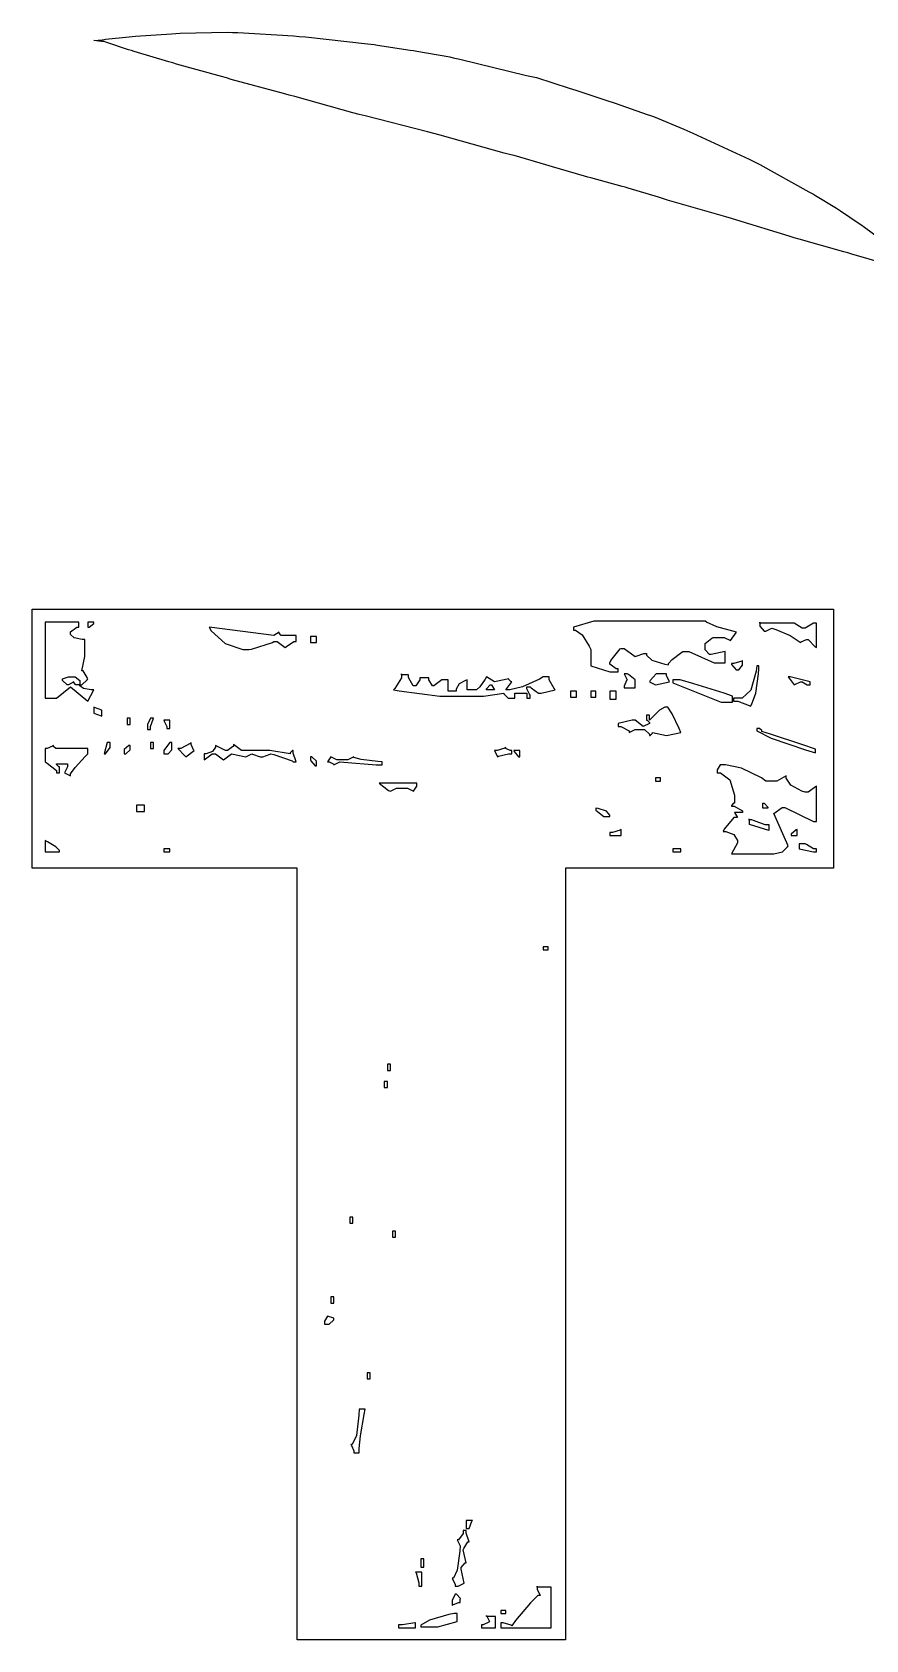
# Model space of a CAD drawing. Extents: x 82 to 273, y 41 to 319.
# Drawn here: x 210.1 to 239.1, y 188.8 to 244.8 of the extents above; entities that cross this region are included whole.
import ezdxf

# ---------------------------------------------------------------- set-up
doc = ezdxf.new("R2010")
doc.units = 0
doc.header["$MEASUREMENT"] = 0

msp = doc.modelspace()

# ---------------------------------------------------------------- linework, layer by layer
at = {"color": 42}
msp.add_lwpolyline([(239.861, 236.741), (238.654, 237.093), (238.514, 237.137), (238.372, 237.181), (236.82, 237.622), (236.644, 237.666), (236.475, 237.72), (234.649, 238.275), (234.457, 238.337), (234.262, 238.391), (232.233, 238.981), (232.022, 239.043), (231.915, 239.079), (230.857, 239.396), (230.753, 239.43), (230.646, 239.457), (229.552, 239.757), (229.446, 239.783), (229.332, 239.819), (228.221, 240.137), (228.107, 240.171), (227.991, 240.207), (226.88, 240.532), (226.766, 240.558), (226.536, 240.621), (224.305, 241.239), (224.084, 241.3), (223.864, 241.362), (221.685, 241.917), (221.474, 241.97), (221.262, 242.024), (219.233, 242.597), (219.039, 242.641), (218.845, 242.695), (217.019, 243.188), (216.852, 243.24), (216.684, 243.294), (215.114, 243.725), (214.982, 243.769), (214.84, 243.805), (213.633, 244.166), (213.537, 244.192), (213.439, 244.22), (212.645, 244.493), (212.585, 244.511), (212.496, 244.511), (212.232, 244.545), (212.232, 244.545), (212.232, 244.545), (212.232, 244.545), (212.523, 244.573), (212.585, 244.581), (212.637, 244.591), (213.465, 244.679), (213.571, 244.687), (213.677, 244.697), (214.938, 244.784), (215.088, 244.792), (215.237, 244.802), (216.878, 244.837), (217.065, 244.828), (217.249, 244.82), (219.189, 244.705), (219.392, 244.687), (219.603, 244.679), (221.773, 244.432), (222.003, 244.405), (222.118, 244.388), (223.263, 244.21), (223.379, 244.192), (223.493, 244.176), (224.639, 243.973), (224.755, 243.946), (224.984, 243.894), (227.312, 243.33), (227.542, 243.276), (227.656, 243.25), (228.802, 242.888), (228.917, 242.852), (229.031, 242.817), (230.178, 242.43), (230.294, 242.394), (230.408, 242.36), (231.519, 241.971), (231.635, 241.935), (231.739, 241.891), (232.797, 241.45), (232.904, 241.406), (233.114, 241.318), (235.081, 240.41), (235.267, 240.312), (235.452, 240.216), (237.153, 239.272), (237.313, 239.183), (237.392, 239.139), (238.124, 238.698), (238.195, 238.654), (238.265, 238.61), (238.909, 238.169), (238.971, 238.125), (239.094, 238.037), (240.117, 237.279)], dxfattribs=at)
for points in [[(210.079, 224.719), (238.019, 224.719), (238.019, 215.688), (228.67, 215.688), (228.67, 188.772), (219.322, 188.772), (219.322, 215.688), (210.079, 215.688), (210.079, 224.719)], [(210.538, 224.26), (210.538, 221.615), (210.925, 221.615), (211.42, 222.003), (212.019, 221.508), (212.232, 221.897), (212.139, 221.897), (211.864, 221.947), (211.737, 222.042), (211.737, 222.074), (211.807, 222.074), (212.001, 222.251), (212.019, 222.286), (212.001, 222.33), (211.855, 222.567), (211.807, 222.567), (211.913, 223.062), (211.913, 223.661), (211.821, 223.661), (211.547, 223.715), (211.42, 223.835), (211.42, 223.873), (211.42, 223.927), (211.631, 224.084), (211.703, 224.084), (211.703, 224.26), (210.538, 224.26)], [(212.019, 224.26), (212.019, 224.084), (212.072, 224.084), (212.232, 224.216), (212.232, 224.26), (212.019, 224.26)], [(228.953, 224.084), (228.953, 223.978), (229.027, 223.978), (229.252, 223.816), (229.499, 223.424), (229.552, 223.308), (229.552, 222.743), (230.223, 222.533), (230.504, 222.533), (230.504, 222.639), (230.434, 222.639), (230.223, 222.797), (230.223, 222.849), (230.25, 222.921), (230.575, 223.336), (230.61, 223.344), (230.717, 223.344), (231.105, 223.062), (231.132, 223.08), (231.401, 223.168), (231.492, 223.168), (231.492, 223.11), (231.681, 222.935), (232.136, 222.797), (232.268, 222.779), (232.268, 222.823), (232.395, 222.956), (232.683, 223.186), (232.763, 223.238), (232.974, 223.238), (233.856, 222.849), (234.244, 222.849), (234.244, 223.238), (233.751, 223.132), (233.697, 223.132), (233.539, 223.292), (233.539, 223.344), (233.539, 223.449), (233.539, 223.521), (233.777, 223.705), (233.821, 223.731), (234.208, 223.731), (234.421, 223.625), (234.633, 223.908), (234.501, 223.944), (233.954, 224.102), (233.583, 224.262), (233.539, 224.296), (229.658, 224.296), (228.953, 224.084)], [(235.443, 224.26), (235.443, 224.154), (235.452, 224.12), (235.604, 223.944), (235.656, 223.944), (235.868, 224.05), (236, 224.006), (236.506, 223.791), (236.819, 223.591), (236.854, 223.555), (236.889, 223.573), (237.075, 223.661), (237.137, 223.661), (237.137, 223.661), (237.375, 223.406), (237.419, 223.379), (237.419, 224.226), (237.313, 224.226), (237.031, 224.05), (236.926, 224.05), (236.644, 224.226), (235.443, 224.226), (235.443, 224.26)], [(216.253, 224.084), (216.323, 223.962), (216.808, 223.512), (217.423, 223.308), (217.628, 223.308), (217.725, 223.318), (218.456, 223.556), (218.51, 223.591), (218.616, 223.591), (218.899, 223.379), (218.943, 223.415), (219.2, 223.591), (219.287, 223.591), (219.287, 223.802), (218.792, 223.802), (218.765, 223.802), (218.686, 223.882), (218.686, 223.908), (218.51, 223.802), (216.253, 224.084)], [(219.781, 223.555), (219.993, 223.555), (219.993, 223.767), (219.781, 223.767), (219.781, 223.555)], [(234.457, 222.815), (234.465, 222.781), (234.617, 222.603), (234.667, 222.603), (234.712, 222.603), (234.844, 222.763), (234.844, 222.815), (234.844, 222.92), (234.816, 222.903), (234.546, 222.815), (234.457, 222.815)], [(235.339, 222.743), (235.321, 222.551), (235.131, 221.889), (234.836, 221.615), (234.738, 221.615), (234.527, 221.615), (234.527, 221.508), (234.676, 221.508), (235.073, 221.36), (235.126, 221.332), (235.161, 221.376), (235.307, 221.787), (235.399, 222.462), (235.409, 222.639), (235.409, 222.743), (235.339, 222.743)], [(211.35, 222.356), (211.526, 222.356), (211.578, 222.356), (211.737, 222.224), (211.737, 222.18), (211.737, 222.074), (211.631, 222.074), (211.605, 222.074), (211.526, 222.154), (211.526, 222.18), (211.35, 222.074), (211.296, 222.074), (211.138, 222.233), (211.138, 222.286), (211.35, 222.356)], [(222.956, 222.462), (222.956, 222.322), (222.717, 221.951), (222.673, 221.897), (222.875, 221.863), (224.286, 221.685), (224.755, 221.685), (225.814, 221.685), (226.519, 221.791), (226.527, 221.765), (226.679, 221.615), (226.73, 221.615), (226.906, 221.615), (226.906, 221.791), (227.329, 221.791), (227.329, 221.615), (227.435, 221.615), (227.435, 221.721), (227.417, 221.748), (227.329, 221.94), (227.329, 222.003), (227.435, 222.003), (227.48, 221.969), (227.737, 221.791), (227.824, 221.791), (228.317, 221.897), (228.282, 221.951), (228.107, 222.256), (228.107, 222.356), (227.894, 222.356), (227.762, 222.278), (227.175, 222.008), (226.736, 221.897), (226.59, 221.897), (226.8, 222.18), (226.774, 222.18), (226.696, 222.26), (226.696, 222.286), (226.201, 222.18), (225.918, 222.356), (225.874, 222.278), (225.684, 222.008), (225.568, 221.897), (225.531, 221.897), (225.249, 221.897), (225.249, 222.25), (225.187, 222.233), (224.961, 222.11), (224.86, 221.923), (224.86, 221.861), (224.579, 221.861), (224.579, 222.25), (224.367, 222.25), (224.084, 222.038), (224.04, 222.038), (223.908, 222.25), (223.908, 222.32), (223.591, 222.32), (223.591, 222.25), (223.459, 222.038), (223.415, 222.038), (223.361, 222.038), (223.202, 222.33), (223.202, 222.426), (222.956, 222.426), (222.956, 222.462)], [(226.095, 222.074), (226.201, 221.897), (225.918, 221.897), (225.918, 221.941), (226.05, 222.074), (226.095, 222.074)], [(230.717, 222.462), (230.823, 222.25), (230.805, 222.224), (230.717, 222.032), (230.717, 221.967), (231.105, 221.967), (231.105, 222.18), (231.105, 222.251), (230.867, 222.436), (230.823, 222.462), (230.717, 222.462)], [(231.599, 222.18), (231.811, 222.074), (232.304, 222.18), (232.286, 222.207), (232.198, 222.399), (232.198, 222.462), (231.915, 222.462), (231.836, 222.462), (231.625, 222.224), (231.599, 222.18)], [(232.41, 222.25), (232.41, 222.144), (234.104, 221.474), (234.491, 221.474), (234.491, 221.685), (234.208, 221.783), (233.146, 222.113), (232.674, 222.25), (232.517, 222.25), (232.41, 222.25)], [(236.431, 222.356), (236.644, 222.074), (236.67, 222.092), (236.861, 222.18), (236.926, 222.18), (237.103, 222.074), (237.207, 222.074), (237.207, 222.18), (236.502, 222.356), (236.431, 222.356)], [(228.847, 221.651), (229.059, 221.651), (229.059, 221.861), (228.847, 221.861), (228.847, 221.651)], [(229.552, 221.651), (229.729, 221.651), (229.729, 221.861), (229.552, 221.861), (229.552, 221.651)], [(230.223, 221.58), (230.434, 221.58), (230.434, 221.861), (230.223, 221.861), (230.223, 221.58)], [(212.232, 221.298), (212.232, 221.085), (212.232, 221.085), (212.487, 220.997), (212.513, 220.979), (212.513, 221.192), (212.513, 221.192), (212.258, 221.281), (212.232, 221.298)], [(213.395, 220.698), (213.501, 220.698), (213.501, 220.909), (213.395, 220.909), (213.395, 220.698)], [(214.206, 220.909), (214.1, 220.698), (214.1, 220.522), (214.206, 220.522), (214.206, 220.62), (214.295, 220.883), (214.313, 220.909), (214.206, 220.909)], [(231.599, 220.839), (231.599, 221.015), (231.492, 221.015), (231.492, 220.839), (231.519, 220.839), (231.599, 220.76), (231.599, 220.733), (231.386, 220.627), (231.105, 220.839), (230.999, 220.839), (230.504, 220.733), (230.504, 220.627), (230.601, 220.627), (230.893, 220.47), (230.893, 220.416), (231.105, 220.522), (231.386, 220.522), (231.421, 220.514), (231.599, 220.361), (231.599, 220.31), (231.625, 220.31), (231.705, 220.39), (231.705, 220.416), (232.198, 220.31), (232.693, 220.416), (232.631, 220.558), (232.391, 221.069), (232.246, 221.298), (232.198, 221.298), (232.136, 221.298), (231.951, 221.187), (231.669, 220.919), (231.599, 220.839)], [(214.665, 220.839), (214.682, 220.804), (214.771, 220.618), (214.771, 220.556), (214.878, 220.556), (214.878, 220.839), (214.665, 220.839)], [(235.339, 220.556), (235.339, 220.471), (235.844, 220.213), (237.039, 219.808), (237.383, 219.71), (237.383, 219.781), (237.383, 219.836), (236.912, 219.997), (235.824, 220.354), (235.515, 220.45), (235.515, 220.478), (235.435, 220.556), (235.409, 220.556), (235.339, 220.556)], [(210.538, 219.851), (210.538, 219.392), (210.599, 219.348), (210.925, 219.092), (210.925, 219.005), (211.031, 219.005), (211.031, 219.215), (211.004, 219.215), (210.925, 219.295), (210.925, 219.322), (211.314, 219.322), (211.314, 219.215), (211.208, 219.005), (211.42, 218.899), (211.42, 218.973), (211.573, 219.195), (211.922, 219.578), (212.019, 219.674), (212.019, 219.851), (210.925, 219.851), (210.899, 219.851), (210.821, 219.931), (210.821, 219.957), (210.793, 219.94), (210.601, 219.851), (210.538, 219.851)], [(212.689, 220.063), (212.585, 219.674), (212.637, 219.674), (212.795, 219.887), (212.795, 219.957), (212.795, 220.063), (212.689, 220.063)], [(213.29, 219.781), (213.29, 219.674), (213.342, 219.674), (213.501, 219.807), (213.501, 219.851), (213.501, 219.957), (213.447, 219.957), (213.29, 219.825), (213.29, 219.781)], [(214.206, 219.851), (214.313, 219.851), (214.313, 220.063), (214.206, 220.063), (214.206, 219.851)], [(214.665, 219.781), (214.665, 219.674), (214.771, 219.674), (214.816, 219.674), (214.948, 219.807), (214.948, 219.851), (214.948, 220.063), (214.876, 220.063), (214.691, 219.825), (214.665, 219.781)], [(215.158, 219.851), (215.158, 219.851), (215.397, 219.596), (215.441, 219.568), (215.724, 219.781), (215.706, 219.808), (215.617, 220), (215.617, 220.063), (215.582, 220.029), (215.263, 219.851), (215.158, 219.851)], [(216.465, 219.957), (216.465, 219.906), (216.363, 219.75), (216.148, 219.674), (216.076, 219.674), (216.076, 219.464), (216.359, 219.674), (216.465, 219.674), (216.746, 219.464), (217.029, 219.674), (217.523, 219.568), (217.734, 219.674), (217.76, 219.658), (218.032, 219.568), (218.123, 219.568), (218.123, 219.568), (218.378, 219.658), (218.405, 219.674), (218.502, 219.648), (219.145, 219.42), (219.181, 219.392), (219.287, 219.392), (219.269, 219.42), (219.181, 219.691), (219.181, 219.781), (219.154, 219.781), (219.075, 219.702), (219.075, 219.674), (218.369, 219.781), (217.381, 219.781), (217.099, 219.993), (217.099, 219.94), (216.888, 219.781), (216.818, 219.781), (216.465, 219.957)], [(226.201, 219.781), (226.307, 219.568), (226.333, 219.586), (226.683, 219.674), (226.8, 219.674), (226.8, 219.781), (226.746, 219.781), (226.59, 219.861), (226.59, 219.887), (226.562, 219.87), (226.29, 219.781), (226.201, 219.781)], [(226.872, 219.781), (226.88, 219.746), (227.032, 219.568), (227.083, 219.568), (227.083, 219.781), (226.872, 219.781)], [(219.781, 219.568), (219.781, 219.464), (219.789, 219.429), (219.942, 219.251), (219.993, 219.251), (219.993, 219.358), (219.993, 219.411), (219.833, 219.568), (219.781, 219.568)], [(220.486, 219.568), (220.38, 219.392), (220.432, 219.392), (220.592, 219.313), (220.592, 219.287), (220.803, 219.392), (220.944, 219.376), (222.074, 219.287), (222.074, 219.287), (222.286, 219.287), (222.286, 219.392), (222.126, 219.402), (221.553, 219.468), (221.298, 219.543), (221.298, 219.568), (221.085, 219.464), (220.698, 219.464), (220.486, 219.568)], [(234.068, 219.287), (233.962, 219.111), (233.962, 219.005), (234.072, 219.005), (234.407, 218.766), (234.561, 218.232), (234.561, 218.053), (234.561, 217.946), (234.535, 217.946), (234.457, 217.868), (234.457, 217.84), (234.553, 217.84), (234.844, 217.682), (234.844, 217.628), (234.561, 217.628), (234.667, 217.452), (234.544, 217.452), (234.208, 217.038), (234.174, 216.958), (234.265, 216.958), (234.539, 216.858), (234.667, 216.643), (234.667, 216.57), (234.457, 216.183), (235.832, 216.183), (235.932, 216.183), (236.237, 216.258), (236.413, 216.421), (236.431, 216.465), (235.938, 217.594), (236.221, 217.804), (236.325, 217.804), (237.313, 217.311), (237.419, 217.311), (237.419, 218.546), (237.137, 218.333), (237.031, 218.333), (236.916, 218.369), (236.524, 218.578), (236.361, 218.819), (236.361, 218.899), (236.044, 218.722), (235.656, 218.722), (235.505, 218.828), (234.808, 219.165), (234.253, 219.287), (234.068, 219.287)], [(231.811, 218.722), (231.987, 218.722), (231.987, 218.828), (231.811, 218.828), (231.811, 218.722)], [(222.18, 218.652), (222.18, 218.652), (222.505, 218.397), (222.567, 218.369), (222.779, 218.476), (223.168, 218.476), (223.379, 218.369), (223.485, 218.546), (223.485, 218.652), (222.18, 218.652)], [(213.713, 217.664), (213.996, 217.664), (213.996, 217.876), (213.713, 217.876), (213.713, 217.664)], [(229.729, 217.77), (229.729, 217.7), (229.967, 217.515), (230.011, 217.488), (230.223, 217.488), (230.223, 217.533), (230.107, 217.668), (229.817, 217.762), (229.729, 217.77)], [(235.549, 217.946), (235.593, 217.946), (235.726, 217.814), (235.726, 217.77), (235.549, 217.77), (235.549, 217.946)], [(230.223, 216.922), (230.223, 216.818), (230.61, 216.818), (230.61, 217.029), (230.583, 217.012), (230.313, 216.922), (230.223, 216.922)], [(235.056, 217.381), (235.162, 217.381), (235.215, 217.355), (235.624, 217.205), (235.762, 217.205), (235.762, 216.994), (235.09, 217.205), (235.09, 217.381), (235.056, 217.381)], [(236.538, 216.818), (236.75, 216.818), (236.75, 217.029), (236.714, 217.02), (236.538, 216.869), (236.538, 216.818)], [(210.538, 216.642), (210.538, 216.253), (211.031, 216.253), (211.031, 216.295), (210.903, 216.421), (210.616, 216.597), (210.538, 216.642)], [(236.82, 216.535), (236.82, 216.359), (237.313, 216.253), (237.419, 216.253), (237.419, 216.359), (237.322, 216.359), (237.075, 216.509), (237.031, 216.535), (236.82, 216.535)], [(214.665, 216.253), (214.878, 216.253), (214.878, 216.359), (214.665, 216.359), (214.665, 216.253)], [(232.41, 216.253), (232.693, 216.253), (232.693, 216.359), (232.41, 216.359), (232.41, 216.253)], [(227.894, 212.831), (228.071, 212.831), (228.071, 212.937), (227.894, 212.937), (227.894, 212.831)], [(222.462, 208.632), (222.567, 208.632), (222.567, 208.844), (222.462, 208.844), (222.462, 208.632)], [(222.356, 208.033), (222.462, 208.033), (222.462, 208.245), (222.356, 208.245), (222.356, 208.033)], [(221.156, 203.306), (221.262, 203.306), (221.262, 203.517), (221.156, 203.517), (221.156, 203.306)], [(222.639, 202.811), (222.743, 202.811), (222.743, 203.024), (222.639, 203.024), (222.639, 202.811)], [(220.486, 200.518), (220.592, 200.518), (220.592, 200.731), (220.486, 200.731), (220.486, 200.518)], [(220.38, 200.061), (220.274, 199.885), (220.274, 199.778), (220.38, 199.778), (220.432, 199.778), (220.592, 199.937), (220.592, 199.989), (220.38, 200.061)], [(221.757, 197.872), (221.861, 197.872), (221.861, 198.085), (221.757, 198.085), (221.757, 197.872)], [(221.474, 196.814), (221.464, 196.612), (221.385, 195.894), (221.24, 195.579), (221.192, 195.579), (221.208, 195.553), (221.298, 195.363), (221.298, 195.298), (221.474, 195.298), (221.474, 195.446), (221.526, 195.886), (221.649, 196.63), (221.685, 196.814), (221.474, 196.814)], [(225.213, 192.933), (225.213, 192.653), (225.319, 192.653), (225.319, 192.653), (225.407, 192.907), (225.425, 192.933), (225.213, 192.933)], [(225.108, 192.546), (225.108, 192.476), (224.948, 192.264), (224.896, 192.264), (225.002, 192.052), (224.992, 191.859), (224.9, 191.197), (224.764, 190.923), (224.719, 190.923), (224.736, 190.897), (224.826, 190.705), (224.826, 190.64), (224.932, 190.64), (225.142, 190.747), (225.036, 191.242), (225.036, 191.295), (225.169, 191.452), (225.213, 191.452), (225.108, 191.911), (225.124, 191.955), (225.269, 192.194), (225.319, 192.194), (225.301, 192.221), (225.213, 192.491), (225.213, 192.581), (225.108, 192.581), (225.108, 192.546)], [(223.625, 191.312), (223.731, 191.312), (223.731, 191.594), (223.625, 191.594), (223.625, 191.312)], [(223.449, 191.135), (223.467, 191.109), (223.555, 190.758), (223.555, 190.64), (223.661, 190.64), (223.661, 191.135), (223.449, 191.135)], [(227.682, 190.64), (227.682, 190.536), (227.788, 190.324), (227.704, 190.324), (227.452, 190.059), (226.932, 189.442), (226.8, 189.265), (226.774, 189.283), (226.503, 189.371), (226.413, 189.371), (226.413, 189.195), (228.177, 189.195), (228.177, 190.606), (227.682, 190.606), (227.682, 190.64)], [(224.826, 190.36), (224.719, 190.147), (224.719, 189.971), (224.746, 189.989), (224.937, 190.077), (225.002, 190.077), (225.002, 190.183), (225.01, 190.209), (224.871, 190.36), (224.826, 190.36)], [(223.625, 189.229), (224.226, 189.229), (224.896, 189.406), (224.896, 189.688), (224.79, 189.688), (224.604, 189.654), (223.93, 189.46), (223.625, 189.287), (223.625, 189.229)], [(225.918, 189.618), (226.024, 189.406), (225.997, 189.389), (225.805, 189.301), (225.742, 189.301), (225.742, 189.195), (226.237, 189.195), (226.237, 189.582), (225.918, 189.582), (225.918, 189.618)], [(226.413, 189.688), (226.59, 189.688), (226.59, 189.794), (226.413, 189.794), (226.413, 189.688)], [(222.849, 189.301), (222.849, 189.195), (223.449, 189.195), (223.449, 189.371), (223.423, 189.363), (222.993, 189.301), (222.849, 189.301)]]:
    msp.add_lwpolyline(points, close=True, dxfattribs=at)

doc.saveas('drawing.dxf')
